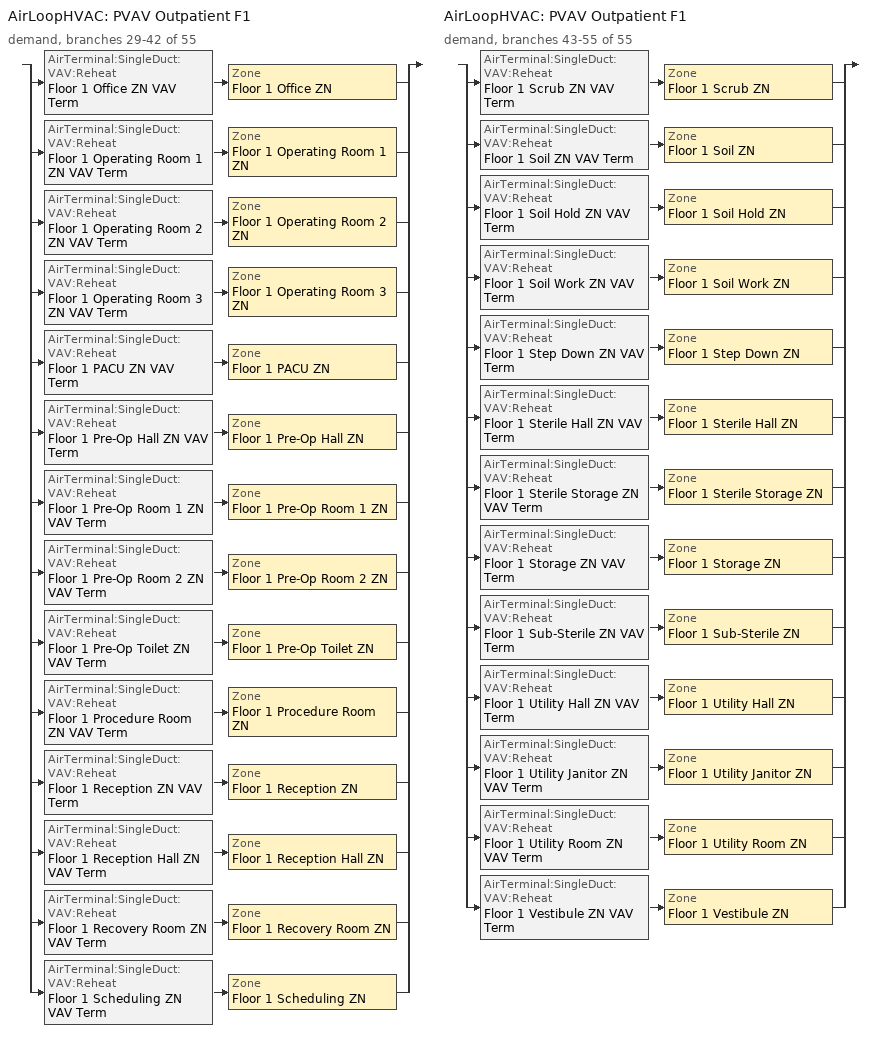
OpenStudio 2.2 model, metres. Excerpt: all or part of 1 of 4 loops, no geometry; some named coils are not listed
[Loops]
AirLoopHVAC 'PVAV Outpatient F1'
 demand, branches 29-42 of 55: split
  | AirTerminal:SingleDuct:VAV:Reheat 'Floor 1 Office ZN VAV Term' > Zone 'Floor 1 Office ZN'
  | AirTerminal:SingleDuct:VAV:Reheat 'Floor 1 Operating Room 1 ZN VAV Term' > Zone 'Floor 1 Operating Room 1 ZN'
  | AirTerminal:SingleDuct:VAV:Reheat 'Floor 1 Operating Room 2 ZN VAV Term' > Zone 'Floor 1 Operating Room 2 ZN'
  | AirTerminal:SingleDuct:VAV:Reheat 'Floor 1 Operating Room 3 ZN VAV Term' > Zone 'Floor 1 Operating Room 3 ZN'
  | AirTerminal:SingleDuct:VAV:Reheat 'Floor 1 PACU ZN VAV Term' > Zone 'Floor 1 PACU ZN'
  | AirTerminal:SingleDuct:VAV:Reheat 'Floor 1 Pre-Op Hall ZN VAV Term' > Zone 'Floor 1 Pre-Op Hall ZN'
  | AirTerminal:SingleDuct:VAV:Reheat 'Floor 1 Pre-Op Room 1 ZN VAV Term' > Zone 'Floor 1 Pre-Op Room 1 ZN'
  | AirTerminal:SingleDuct:VAV:Reheat 'Floor 1 Pre-Op Room 2 ZN VAV Term' > Zone 'Floor 1 Pre-Op Room 2 ZN'
  | AirTerminal:SingleDuct:VAV:Reheat 'Floor 1 Pre-Op Toilet ZN VAV Term' > Zone 'Floor 1 Pre-Op Toilet ZN'
  | AirTerminal:SingleDuct:VAV:Reheat 'Floor 1 Procedure Room ZN VAV Term' > Zone 'Floor 1 Procedure Room ZN'
  | AirTerminal:SingleDuct:VAV:Reheat 'Floor 1 Reception ZN VAV Term' > Zone 'Floor 1 Reception ZN'
  | AirTerminal:SingleDuct:VAV:Reheat 'Floor 1 Reception Hall ZN VAV Term' > Zone 'Floor 1 Reception Hall ZN'
  | AirTerminal:SingleDuct:VAV:Reheat 'Floor 1 Recovery Room ZN VAV Term' > Zone 'Floor 1 Recovery Room ZN'
  | AirTerminal:SingleDuct:VAV:Reheat 'Floor 1 Scheduling ZN VAV Term' > Zone 'Floor 1 Scheduling ZN'
AirLoopHVAC 'PVAV Outpatient F1'
 demand, branches 43-55 of 55: split
  | AirTerminal:SingleDuct:VAV:Reheat 'Floor 1 Scrub ZN VAV Term' > Zone 'Floor 1 Scrub ZN'
  | AirTerminal:SingleDuct:VAV:Reheat 'Floor 1 Soil ZN VAV Term' > Zone 'Floor 1 Soil ZN'
  | AirTerminal:SingleDuct:VAV:Reheat 'Floor 1 Soil Hold ZN VAV Term' > Zone 'Floor 1 Soil Hold ZN'
  | AirTerminal:SingleDuct:VAV:Reheat 'Floor 1 Soil Work ZN VAV Term' > Zone 'Floor 1 Soil Work ZN'
  | AirTerminal:SingleDuct:VAV:Reheat 'Floor 1 Step Down ZN VAV Term' > Zone 'Floor 1 Step Down ZN'
  | AirTerminal:SingleDuct:VAV:Reheat 'Floor 1 Sterile Hall ZN VAV Term' > Zone 'Floor 1 Sterile Hall ZN'
  | AirTerminal:SingleDuct:VAV:Reheat 'Floor 1 Sterile Storage ZN VAV Term' > Zone 'Floor 1 Sterile Storage ZN'
  | AirTerminal:SingleDuct:VAV:Reheat 'Floor 1 Storage ZN VAV Term' > Zone 'Floor 1 Storage ZN'
  | AirTerminal:SingleDuct:VAV:Reheat 'Floor 1 Sub-Sterile ZN VAV Term' > Zone 'Floor 1 Sub-Sterile ZN'
  | AirTerminal:SingleDuct:VAV:Reheat 'Floor 1 Utility Hall ZN VAV Term' > Zone 'Floor 1 Utility Hall ZN'
  | AirTerminal:SingleDuct:VAV:Reheat 'Floor 1 Utility Janitor ZN VAV Term' > Zone 'Floor 1 Utility Janitor ZN'
  | AirTerminal:SingleDuct:VAV:Reheat 'Floor 1 Utility Room ZN VAV Term' > Zone 'Floor 1 Utility Room ZN'
  | AirTerminal:SingleDuct:VAV:Reheat 'Floor 1 Vestibule ZN VAV Term' > Zone 'Floor 1 Vestibule ZN'
[Sizing:Zone] Zone Cooling Design Supply Air Temperature Input Method=SupplyAirTemperature; Zone Cooling Design Supply Air Temperature {C}=12.7778; Zone Cooling Design Supply Air Temperature Difference {deltaC}=11.11; Zone Heating Design Supply Air Temperature Input Method=SupplyAirTemperature; Zone Heating Design Supply Air Temperature {C}=50; Zone Heating Design Supply Air Temperature Difference {deltaC}=11.11; Zone Cooling Design Supply Air Humidity Ratio {kg-H2O/kg-air}=0.0085; Zone Heating Design Supply Air Humidity Ratio {kg-H2O/kg-air}=0.008; Heating Design Air Flow Method=DesignDay; Account for Dedicated Outdoor Air System=No; Dedicated Outdoor Air System Control Strategy=NeutralSupplyAir; Dedicated Outdoor Air Low Setpoint Temperature for Design {C}=autosize; Dedicated Outdoor Air High Setpoint Temperature for Design {C}=autosize
Name | Cooling Design Air Flow Method | Cooling Minimum Air Flow per Zone Floor Area {m3/s-m2}
Floor 1 Office ZN; Floor 1 Pre-Op Hall ZN; Floor 1 Reception ZN; Floor 1 Reception Hall ZN; Floor 1 Scheduling ZN; Floor 1 Scrub ZN; Floor 1 Sterile Hall ZN; Floor 1 Sterile Storage ZN; Floor 1 Storage ZN; Floor 1 Sub-Sterile ZN; Floor 1 Utility Hall ZN; Floor 1 Utility Janitor ZN; Floor 1 Utility Room ZN; Floor 1 Vestibule ZN | DesignDay
Floor 1 Operating Room 2 ZN; Floor 1 Operating Room 3 ZN | DesignDayWithLimit | 0.0169333
Floor 1 PACU ZN; Floor 1 Pre-Op Room 1 ZN; Floor 1 Pre-Op Room 2 ZN; Floor 1 Recovery Room ZN; Floor 1 Step Down ZN | DesignDayWithLimit | 0.00508
Floor 1 Pre-Op Toilet ZN; Floor 1 Soil ZN; Floor 1 Soil Hold ZN; Floor 1 Soil Work ZN | DesignDayWithLimit | 0.00846667
Floor 1 Procedure Room ZN | DesignDayWithLimit | 0.0127
[Zone equipment]
Floor 1 Office ZN: Floor 1 Office ZN VAV Term
Floor 1 Operating Room 2 ZN: Floor 1 Operating Room 2 ZN VAV Term
Floor 1 Operating Room 3 ZN: Floor 1 Operating Room 3 ZN VAV Term
Floor 1 PACU ZN: Floor 1 PACU ZN VAV Term
Floor 1 Pre-Op Hall ZN: Floor 1 Pre-Op Hall ZN VAV Term
Floor 1 Pre-Op Room 1 ZN: Floor 1 Pre-Op Room 1 ZN VAV Term
Floor 1 Pre-Op Room 2 ZN: Floor 1 Pre-Op Room 2 ZN VAV Term
Floor 1 Pre-Op Toilet ZN: Floor 1 Pre-Op Toilet ZN VAV Term, Floor 1 Pre-Op Toilet ZN Exhaust Fan
Floor 1 Procedure Room ZN: Floor 1 Procedure Room ZN VAV Term
Floor 1 Reception ZN: Floor 1 Reception ZN VAV Term
Floor 1 Reception Hall ZN: Floor 1 Reception Hall ZN VAV Term
Floor 1 Recovery Room ZN: Floor 1 Recovery Room ZN VAV Term
Floor 1 Scheduling ZN: Floor 1 Scheduling ZN VAV Term
Floor 1 Scrub ZN: Floor 1 Scrub ZN VAV Term
Floor 1 Soil ZN: Floor 1 Soil ZN VAV Term, Floor 1 Soil ZN Exhaust Fan
Floor 1 Soil Hold ZN: Floor 1 Soil Hold ZN VAV Term, Floor 1 Soil Hold ZN Exhaust Fan
Floor 1 Soil Work ZN: Floor 1 Soil Work ZN VAV Term, Floor 1 Soil Work ZN Exhaust Fan
Floor 1 Step Down ZN: Floor 1 Step Down ZN VAV Term
Floor 1 Sterile Hall ZN: Floor 1 Sterile Hall ZN VAV Term
Floor 1 Sterile Storage ZN: Floor 1 Sterile Storage ZN VAV Term
Floor 1 Storage ZN: Floor 1 Storage ZN VAV Term
Floor 1 Sub-Sterile ZN: Floor 1 Sub-Sterile ZN VAV Term
Floor 1 Utility Hall ZN: Floor 1 Utility Hall ZN VAV Term
Floor 1 Utility Janitor ZN: Floor 1 Utility Janitor ZN VAV Term
Floor 1 Utility Room ZN: Floor 1 Utility Room ZN VAV Term
Floor 1 Vestibule ZN: Floor 1 Vestibule ZN VAV Term
[AirTerminal:SingleDuct:VAV:Reheat] Availability Schedule=Always On Discrete; Maximum Air Flow Rate {m3/s}=AutoSize; Fixed Minimum Air Flow Rate {m3/s}=0; Maximum Hot Water or Steam Flow Rate {m3/s}=AutoSize; Minimum Hot Water or Steam Flow Rate {m3/s}=0; Convergence Tolerance=0.001; Damper Heating Action=ReverseWithLimits; Maximum Flow per Zone Floor Area During Reheat {m3/s-m2}=AutoSize; Maximum Flow Fraction During Reheat=AutoSize; Maximum Reheat Air Temperature {C}=50; Control For Outdoor Air=No
Name | Zone Minimum Air Flow Input Method | Constant Minimum Air Flow Fraction | Reheat Coil | Minimum Air Flow Fraction Schedule
Floor 1 Office ZN VAV Term | Constant | 0.2 | Floor 1 Office ZN Rht Coil
Floor 1 Operating Room 1 ZN VAV Term | Scheduled | 0.728608 | Floor 1 Operating Room 1 ZN Rht Coil | OutPatientHealthCare OR_MinSA_Sched
Floor 1 Operating Room 2 ZN VAV Term | Scheduled | 0.730624 | Floor 1 Operating Room 2 ZN Rht Coil | OutPatientHealthCare OR_MinSA_Sched
Floor 1 Operating Room 3 ZN VAV Term | Constant | 0.92881 | Floor 1 Operating Room 3 ZN Rht Coil
Floor 1 PACU ZN VAV Term | Constant | 1 | Floor 1 PACU ZN Rht Coil
Floor 1 Pre-Op Hall ZN VAV Term | Constant | 0.2 | Floor 1 Pre-Op Hall ZN Rht Coil
Floor 1 Pre-Op Room 1 ZN VAV Term | Constant | 1 | Floor 1 Pre-Op Room 1 ZN Rht Coil
Floor 1 Pre-Op Room 2 ZN VAV Term | Constant | 1 | Floor 1 Pre-Op Room 2 ZN Rht Coil
Floor 1 Pre-Op Toilet ZN VAV Term | Constant | 1 | Floor 1 Pre-Op Toilet ZN Rht Coil
Floor 1 Procedure Room ZN VAV Term | Constant | 1 | Floor 1 Procedure Room ZN Rht Coil
Floor 1 Reception ZN VAV Term | Constant | 1 | Floor 1 Reception ZN Rht Coil
Floor 1 Reception Hall ZN VAV Term | Constant | 0.2 | Floor 1 Reception Hall ZN Rht Coil
Floor 1 Recovery Room ZN VAV Term | Constant | 0.908234 | Floor 1 Recovery Room ZN Rht Coil
Floor 1 Scheduling ZN VAV Term | Constant | 0.2 | Floor 1 Scheduling ZN Rht Coil
Floor 1 Scrub ZN VAV Term | Constant | 0.2 | Floor 1 Scrub ZN Rht Coil
Floor 1 Soil ZN VAV Term | Constant | 1 | Floor 1 Soil ZN Rht Coil
Floor 1 Soil Hold ZN VAV Term | Constant | 1 | Floor 1 Soil Hold ZN Rht Coil
Floor 1 Soil Work ZN VAV Term | Constant | 1 | Floor 1 Soil Work ZN Rht Coil
Floor 1 Step Down ZN VAV Term | Constant | 0.731436 | Floor 1 Step Down ZN Rht Coil
Floor 1 Sterile Hall ZN VAV Term | Constant | 0.2 | Floor 1 Sterile Hall ZN Rht Coil
Floor 1 Sterile Storage ZN VAV Term | Constant | 0.2 | Floor 1 Sterile Storage ZN Rht Coil
Floor 1 Storage ZN VAV Term | Constant | 0.2 | Floor 1 Storage ZN Rht Coil
Floor 1 Sub-Sterile ZN VAV Term | Constant | 0.2 | Floor 1 Sub-Sterile ZN Rht Coil
Floor 1 Utility Hall ZN VAV Term | Constant | 0.2 | Floor 1 Utility Hall ZN Rht Coil
Floor 1 Utility Janitor ZN VAV Term | Constant | 0.2 | Floor 1 Utility Janitor ZN Rht Coil
Floor 1 Utility Room ZN VAV Term | Constant | 0.2 | Floor 1 Utility Room ZN Rht Coil
Floor 1 Vestibule ZN VAV Term | Constant | 0.2 | Floor 1 Vestibule ZN Rht Coil
[Fan:ZoneExhaust] Availability Schedule=OutPatientHealthCare Hours_of_operation; Fan Efficiency=0.31; Pressure Rise {Pa}=249; System Availability Manager Coupling Mode=Decoupled
Name | Maximum Flow Rate {m3/s}
Floor 1 Pre-Op Toilet ZN Exhaust Fan | 0.0424726
Floor 1 Soil ZN Exhaust Fan | 0.0991028
Floor 1 Soil Hold ZN Exhaust Fan | 0.0440457
Floor 1 Soil Work ZN Exhaust Fan | 0.141575
[Schedule:Ruleset]
Name | Default Day Schedule | Summer Design Day Schedule | Winter Design Day Schedule
OutPatientHealthCare Hours_of_operation | OutPatientHealthCare Hours_of_operation Default | OutPatientHealthCare Hours_of_operation Summer Design Day | OutPatientHealthCare Hours_of_operation Winter Design Day
OutPatientHealthCare OR_MinSA_Sched | OutPatientHealthCare OR_MinSA_Sched Default | OutPatientHealthCare OR_MinSA_Sched Summer Design Day | OutPatientHealthCare OR_MinSA_Sched Winter Design Day
[Schedule:Day]
OutPatientHealthCare Hours_of_operation Default; OutPatientHealthCare Hours_of_operation Winter Design Day; OutPatientHealthCare Hours_of_operation Summer Design Day; OutPatientHealthCare OR_MinSA_Sched Summer Design Day: 24, 0, 1
OutPatientHealthCare OR_MinSA_Sched Default; OutPatientHealthCare OR_MinSA_Sched Winter Design Day: 24, 0, 0.2
OutPatientHealthCare OR_MinSA_Sched Sat|Wkdy Day: 6, 0, 0.2, 18, 0, 1, 24, 0, 0.2
[Schedule:Rule]
Schedule Rule 35: Schedule Ruleset=OutPatientHealthCare OR_MinSA_Sched; Rule Order=0; Day Schedule=OutPatientHealthCare OR_MinSA_Sched Sat|Wkdy Day; Apply Monday=Yes; Apply Tuesday=Yes; Apply Wednesday=Yes; Apply Thursday=Yes; Apply Friday=Yes; Apply Saturday=Yes; Date Specification Type=DateRange; Start Month=1; Start Day=1; End Month=12; End Day=31
[Schedule:Constant]
Always On Discrete: Value=1
